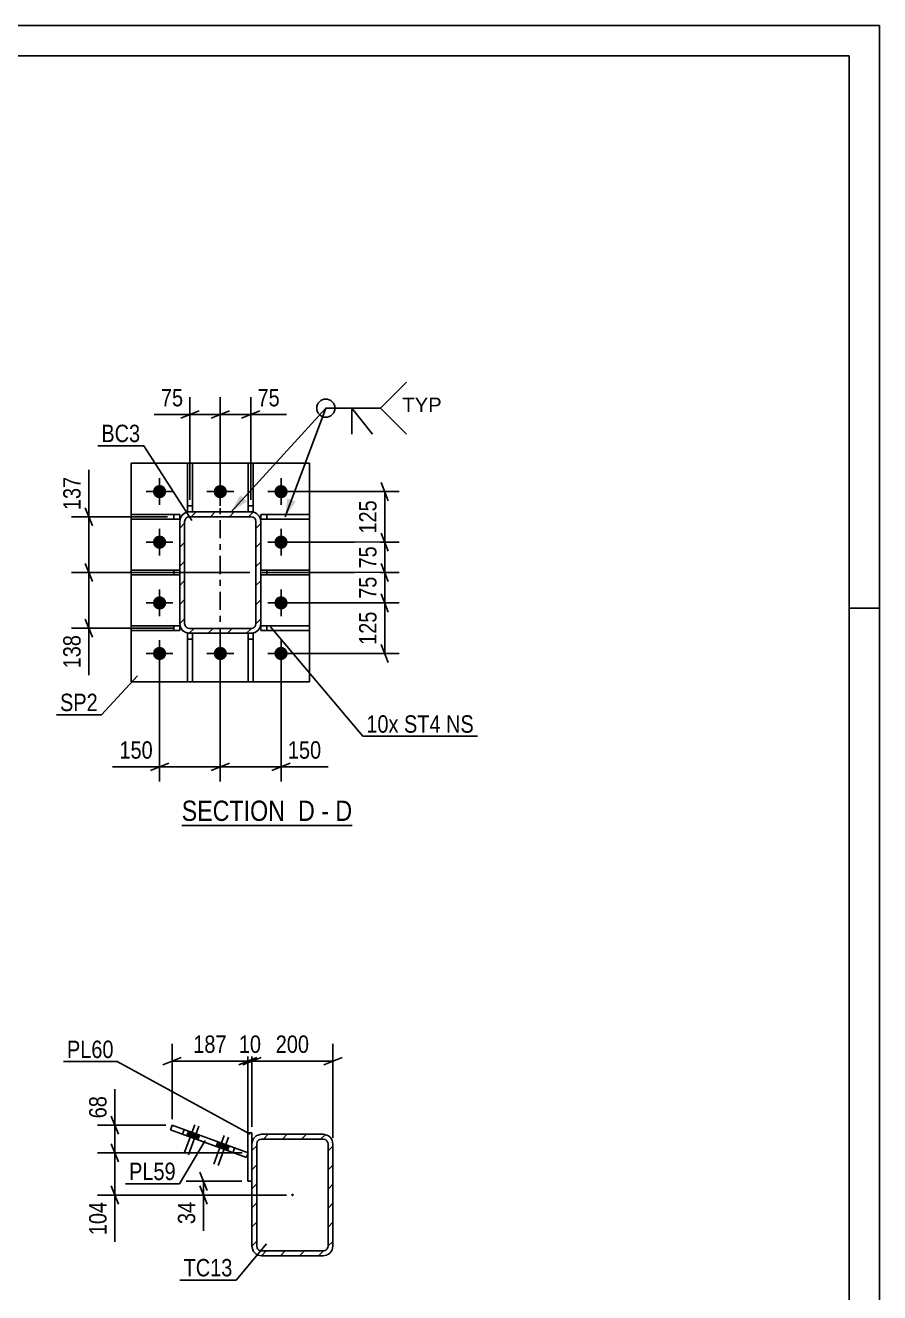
# Model space of a CAD drawing. Header units: millimetres. Extents: x 0 to 1189, y 0 to 841.
# Drawn here: x 1048.3 to 1189, y 632.2 to 841 of the extents above; entities that cross this region are included whole.
import ezdxf

# ---------------------------------------------------------------- set-up
doc = ezdxf.new("R2010")
doc.units = ezdxf.units.MM
doc.linetypes.add('DXK_LINE_DOT2', pattern=[3.9198, 1.9599, -1.9599])
doc.linetypes.add('DXK_LINE_DOT3', pattern=[5.9187, 2.979, -0.9799, 0.9799, -0.9799])
doc.styles.add('Arial', font='ARIAL.TTF', dxfattribs={"height": 0.2})
doc.styles.add('Arial Narrow', font='ARIALN.TTF', dxfattribs={"height": 0.2})

# ---------------------------------------------------------------- blocks, each defined once
blk = doc.blocks.new('Unknown-682122038-1161')
at = {"color": 5, "linetype": 'Continuous'}
for p, q in [((1189, 841), (0, 841)), ((1189, 0), (1189, 841)), ((1184, 836), (5, 836)), ((1184, 5), (1184, 836)), ((1189, 745), (1184, 745))]:
    blk.add_line(p, q, dxfattribs=at)
blk = doc.blocks.new('Unknown-682122038-15 - 23659')
at = {"color": 6, "linetype": 'Continuous'}
blk.add_line((1074.06, 709.2), (1102.13, 709.2), dxfattribs=at)
at = {"color": 0, "linetype": 'Continuous'}
for points in [[(1092.17, 709.95), (1092.17, 713.45), (1074.06, 713.45), (1074.06, 709.95)], [(1095.99, 709.95), (1095.99, 713.45), (1093.22, 713.45), (1093.22, 709.95)], [(1098.32, 709.95), (1098.32, 713.45), (1097.04, 713.45), (1097.04, 709.95)], [(1102.13, 709.95), (1102.13, 713.45), (1099.37, 713.45), (1099.37, 709.95)]]:
    blk.add_wipeout(points, dxfattribs=at)
at = {"color": 7, "linetype": 'Continuous', "style": 'Arial Narrow'}
for s, p in [('SECTION ', (1074.06, 709.95)), ('D', (1093.22, 709.95)), ('D', (1099.37, 709.95)), ('-', (1097.04, 709.95))]:
    blk.add_text(s, height=3.34, dxfattribs=at).set_placement(p)
blk = doc.blocks.new('Part-682122038-23699 - 23659')
at = {"color": 2, "linetype": 'Continuous'}
for p, q in [((1085.02, 760.86), (1085.02, 768.86)), ((1085.02, 768.86), (1085.82, 768.86)), ((1085.82, 768.86), (1085.82, 760.86)), ((1085.82, 760.86), (1085.49, 760.86))]:
    blk.add_line(p, q, dxfattribs=at)
at = {"color": 7, "linetype": 'DXK_LINE_DOT2'}
for p, q in [((1085.02, 761.86), (1085.82, 761.86)), ((1085.49, 760.86), (1085.02, 760.86))]:
    blk.add_line(p, q, dxfattribs=at)
blk = doc.blocks.new('Part-682122038-23696 - 23659')
at = {"color": 2, "linetype": 'Continuous'}
for p, q in [((1065.75, 732.86), (1065.75, 768.86)), ((1095.09, 768.86), (1065.75, 768.86)), ((1095.09, 732.86), (1095.09, 768.86)), ((1095.09, 732.86), (1065.75, 732.86))]:
    blk.add_line(p, q, dxfattribs=at)
at = {"color": 7, "linetype": 'DXK_LINE_DOT3'}
blk.add_line((1080.42, 732.86), (1080.42, 768.86), dxfattribs=at)
blk = doc.blocks.new('Part-682122038-23688 - 23659')
at = {"linetype": 'Continuous'}
h = blk.add_hatch(dxfattribs=at)
h.set_pattern_fill('', scale=0.7, style=0, pattern_type=0)
h.set_pattern_definition([(45, (1073.7546, 742.46), (-1.57154, 1.57154), [])])
h.paths.add_polyline_path([(1073.75, 759.26), (1073.75, 742.46), (1073.88, 741.85), (1074.22, 741.33), (1074.74, 740.98), (1075.35, 740.86), (1085.49, 740.86), (1086.1, 740.98), (1086.62, 741.33), (1086.97, 741.85), (1087.09, 742.46), (1087.09, 759.26), (1086.97, 759.87), (1086.62, 760.39), (1086.1, 760.74), (1085.49, 760.86), (1075.35, 760.86), (1074.74, 760.74), (1074.22, 760.39), (1073.88, 759.87)])
h.paths.add_polyline_path([(1074.79, 759.83), (1075.05, 760), (1075.35, 760.06), (1085.49, 760.06), (1085.79, 760), (1086.05, 759.83), (1086.23, 759.57), (1086.29, 759.26), (1086.29, 742.46), (1086.23, 742.15), (1086.05, 741.89), (1085.79, 741.72), (1085.49, 741.66), (1075.35, 741.66), (1075.05, 741.72), (1074.79, 741.89), (1074.62, 742.15), (1074.55, 742.46), (1074.55, 759.26), (1074.62, 759.57)])
blk.add_hatch(color=246, dxfattribs=at).paths.add_polyline_path([(1080.42, 750.76, -1), (1080.42, 750.96, -1)])
at = {"color": 7, "linetype": 'DXK_LINE_DOT2'}
for p, q in [((1074.74, 760.74), (1075.35, 760.86)), ((1075.35, 760.06), (1075.05, 760)), ((1075.35, 760.86), (1085.49, 760.86)), ((1075.35, 760.06), (1085.49, 760.06)), ((1085.49, 760.86), (1086.1, 760.74)), ((1085.79, 760), (1085.49, 760.06)), ((1073.75, 759.26), (1073.88, 759.87)), ((1073.75, 759.26), (1073.75, 742.46)), ((1074.62, 759.57), (1074.55, 759.26)), ((1074.55, 742.46), (1074.55, 759.26)), ((1086.29, 759.26), (1086.23, 759.57)), ((1086.29, 742.46), (1086.29, 759.26)), ((1086.97, 759.87), (1087.09, 759.26)), ((1087.09, 759.26), (1087.09, 742.46)), ((1073.88, 741.85), (1073.75, 742.46)), ((1074.55, 742.46), (1074.62, 742.15)), ((1075.05, 741.72), (1075.35, 741.66)), ((1075.35, 741.66), (1085.49, 741.66)), ((1085.49, 741.66), (1085.79, 741.72)), ((1086.23, 742.15), (1086.29, 742.46)), ((1087.09, 742.46), (1086.97, 741.85)), ((1075.35, 740.86), (1074.74, 740.98)), ((1075.35, 740.86), (1085.49, 740.86)), ((1086.1, 740.98), (1085.49, 740.86))]:
    blk.add_line(p, q, dxfattribs=at)
at = {"color": 2, "linetype": 'Continuous'}
for p, q in [((1075.35, 760.86), (1074.74, 760.74)), ((1075.05, 760), (1075.35, 760.06)), ((1075.35, 760.86), (1085.49, 760.86)), ((1075.35, 760.06), (1085.49, 760.06)), ((1086.1, 760.74), (1085.49, 760.86)), ((1085.49, 760.06), (1085.79, 760)), ((1073.88, 759.87), (1073.75, 759.26)), ((1073.75, 742.46), (1073.75, 759.26)), ((1074.55, 759.26), (1074.62, 759.57)), ((1074.55, 742.46), (1074.55, 759.26)), ((1086.23, 759.57), (1086.29, 759.26)), ((1086.29, 742.46), (1086.29, 759.26)), ((1087.09, 759.26), (1086.97, 759.87)), ((1087.09, 742.46), (1087.09, 759.26)), ((1073.75, 742.46), (1073.88, 741.85)), ((1074.62, 742.15), (1074.55, 742.46)), ((1075.35, 741.66), (1075.05, 741.72)), ((1075.35, 741.66), (1085.49, 741.66)), ((1085.79, 741.72), (1085.49, 741.66)), ((1086.29, 742.46), (1086.23, 742.15)), ((1086.97, 741.85), (1087.09, 742.46)), ((1074.74, 740.98), (1075.35, 740.86)), ((1075.35, 740.86), (1085.49, 740.86)), ((1085.49, 740.86), (1086.1, 740.98))]:
    blk.add_line(p, q, dxfattribs=at)
at = {"color": 246, "linetype": 'DXK_LINE_DOT2'}
blk.add_line((1080.42, 750.86), (1080.42, 750.86), dxfattribs=at)
at = {"color": 246, "linetype": 'Continuous'}
blk.add_circle((1080.42, 750.86), 0.1, dxfattribs=at)
at = {"color": 7, "linetype": 'DXK_LINE_DOT2'}
for centre, radius, start, end in [((1075.35, 759.26), 1.6, 112.5, 157.5), ((1075.35, 759.26), 0.8, 112.5, 157.5), ((1085.49, 759.26), 0.8, 22.5, 67.5), ((1085.49, 759.26), 1.6, 22.5, 67.5), ((1075.35, 742.46), 1.6, 202.5, 247.5), ((1075.35, 742.46), 0.8, 202.5, 247.5), ((1085.49, 742.46), 0.8, 292.5, 337.5), ((1085.49, 742.46), 1.6, 292.5, 337.5)]:
    blk.add_arc(centre, radius, start, end, dxfattribs=at)
at = {"color": 2, "linetype": 'Continuous'}
for centre, radius, start, end in [((1075.35, 759.26), 1.6, 112.5, 157.5), ((1075.35, 759.26), 0.8, 112.5, 157.5), ((1085.49, 759.26), 0.8, 22.5, 67.5), ((1085.49, 759.26), 1.6, 22.5, 67.5), ((1075.35, 742.46), 1.6, 202.5, 247.5), ((1075.35, 742.46), 0.8, 202.5, 247.5), ((1085.49, 742.46), 0.8, 292.5, 337.5), ((1085.49, 742.46), 1.6, 292.5, 337.5)]:
    blk.add_arc(centre, radius, start, end, dxfattribs=at)
blk = doc.blocks.new('Part-682122038-23697 - 23659')
at = {"color": 2, "linetype": 'Continuous'}
for p, q in [((1085.02, 740.86), (1085.02, 732.86)), ((1085.82, 740.86), (1085.49, 740.86)), ((1085.82, 740.86), (1085.82, 732.86)), ((1085.82, 732.86), (1085.02, 732.86))]:
    blk.add_line(p, q, dxfattribs=at)
at = {"color": 7, "linetype": 'DXK_LINE_DOT2'}
for p, q in [((1085.49, 740.86), (1085.02, 740.86)), ((1085.02, 739.86), (1085.82, 739.86))]:
    blk.add_line(p, q, dxfattribs=at)
blk = doc.blocks.new('Bolt-682122038-23762 - 23659')
at = {"linetype": 'Continuous'}
for points in [[(1069.32, 764.19, -1), (1071.52, 764.19, -1)], [(1079.32, 764.19, -1), (1081.52, 764.19, -1)], [(1089.32, 764.19, -1), (1091.52, 764.19, -1)], [(1069.32, 755.86, -1), (1071.52, 755.86, -1)], [(1089.32, 755.86, -1), (1091.52, 755.86, -1)], [(1069.32, 745.86, -1), (1071.52, 745.86, -1)], [(1089.32, 745.86, -1), (1091.52, 745.86, -1)], [(1069.32, 737.53, -1), (1071.52, 737.53, -1)], [(1079.32, 737.53, -1), (1081.52, 737.53, -1)], [(1089.32, 737.53, -1), (1091.52, 737.53, -1)]]:
    blk.add_hatch(color=1, dxfattribs=at).paths.add_polyline_path(points)
at = {"color": 1, "linetype": 'Continuous'}
for p, q in [((1070.42, 761.99), (1070.42, 766.39)), ((1080.42, 761.99), (1080.42, 766.39)), ((1090.42, 761.99), (1090.42, 766.39)), ((1072.62, 764.19), (1068.22, 764.19)), ((1082.62, 764.19), (1078.22, 764.19)), ((1092.62, 764.19), (1088.22, 764.19)), ((1070.42, 753.66), (1070.42, 758.06)), ((1090.42, 753.66), (1090.42, 758.06)), ((1072.62, 755.86), (1068.22, 755.86)), ((1092.62, 755.86), (1088.22, 755.86)), ((1070.42, 743.66), (1070.42, 748.06)), ((1090.42, 743.66), (1090.42, 748.06)), ((1072.62, 745.86), (1068.22, 745.86)), ((1092.62, 745.86), (1088.22, 745.86)), ((1070.42, 735.33), (1070.42, 739.73)), ((1080.42, 735.33), (1080.42, 739.73)), ((1090.42, 735.33), (1090.42, 739.73)), ((1072.62, 737.53), (1068.22, 737.53)), ((1082.62, 737.53), (1078.22, 737.53)), ((1092.62, 737.53), (1088.22, 737.53))]:
    blk.add_line(p, q, dxfattribs=at)
blk = doc.blocks.new('Part-682122038-23698 - 23659')
at = {"color": 2, "linetype": 'Continuous'}
for p, q in [((1075.02, 732.86), (1075.02, 740.86)), ((1075.02, 740.86), (1075.35, 740.86)), ((1075.82, 740.86), (1075.82, 732.86)), ((1075.82, 732.86), (1075.02, 732.86))]:
    blk.add_line(p, q, dxfattribs=at)
at = {"color": 7, "linetype": 'DXK_LINE_DOT2'}
for p, q in [((1075.02, 739.86), (1075.82, 739.86)), ((1075.35, 740.86), (1075.82, 740.86))]:
    blk.add_line(p, q, dxfattribs=at)
blk = doc.blocks.new('Part-682122038-23700 - 23659')
at = {"color": 2, "linetype": 'Continuous'}
for p, q in [((1075.02, 760.86), (1075.02, 768.86)), ((1075.02, 768.86), (1075.82, 768.86)), ((1075.82, 768.86), (1075.82, 760.86)), ((1075.02, 760.86), (1075.35, 760.86))]:
    blk.add_line(p, q, dxfattribs=at)
at = {"color": 7, "linetype": 'DXK_LINE_DOT2'}
for p, q in [((1075.02, 761.86), (1075.82, 761.86)), ((1075.35, 760.86), (1075.82, 760.86))]:
    blk.add_line(p, q, dxfattribs=at)
blk = doc.blocks.new('Part-682122038-23701 - 23659')
at = {"color": 2, "linetype": 'Continuous'}
for p, q in [((1065.75, 750.46), (1065.75, 751.26)), ((1065.75, 751.26), (1073.75, 751.26)), ((1065.75, 750.46), (1073.75, 750.46))]:
    blk.add_line(p, q, dxfattribs=at)
at = {"color": 7, "linetype": 'DXK_LINE_DOT2'}
for p, q in [((1072.75, 750.46), (1072.75, 751.26)), ((1073.75, 751.26), (1073.75, 750.46))]:
    blk.add_line(p, q, dxfattribs=at)
blk = doc.blocks.new('Part-682122038-23702 - 23659')
at = {"color": 2, "linetype": 'Continuous'}
for p, q in [((1065.75, 759.63), (1065.75, 760.43)), ((1065.75, 760.43), (1073.75, 760.43)), ((1073.75, 760.43), (1073.75, 759.63)), ((1065.75, 759.63), (1073.75, 759.63))]:
    blk.add_line(p, q, dxfattribs=at)
at = {"color": 7, "linetype": 'DXK_LINE_DOT2'}
blk.add_line((1072.75, 759.63), (1072.75, 760.43), dxfattribs=at)
blk = doc.blocks.new('Part-682122038-23703 - 23659')
at = {"color": 2, "linetype": 'Continuous'}
for p, q in [((1065.75, 741.29), (1065.75, 742.09)), ((1065.75, 742.09), (1073.75, 742.09)), ((1065.75, 741.29), (1073.75, 741.29)), ((1073.75, 742.09), (1073.75, 741.29))]:
    blk.add_line(p, q, dxfattribs=at)
at = {"color": 7, "linetype": 'DXK_LINE_DOT2'}
blk.add_line((1072.75, 741.29), (1072.75, 742.09), dxfattribs=at)
blk = doc.blocks.new('Part-682122038-23704 - 23659')
at = {"color": 2, "linetype": 'Continuous'}
for p, q in [((1095.09, 751.26), (1087.09, 751.26)), ((1095.09, 750.46), (1087.09, 750.46)), ((1095.09, 751.26), (1095.09, 750.46))]:
    blk.add_line(p, q, dxfattribs=at)
at = {"color": 7, "linetype": 'DXK_LINE_DOT2'}
for p, q in [((1087.09, 751.26), (1087.09, 750.46)), ((1088.09, 750.46), (1088.09, 751.26))]:
    blk.add_line(p, q, dxfattribs=at)
blk = doc.blocks.new('Part-682122038-23705 - 23659')
at = {"color": 2, "linetype": 'Continuous'}
for p, q in [((1095.09, 760.43), (1087.09, 760.43)), ((1087.09, 759.63), (1087.09, 760.43)), ((1095.09, 760.43), (1095.09, 759.63)), ((1095.09, 759.63), (1087.09, 759.63))]:
    blk.add_line(p, q, dxfattribs=at)
at = {"color": 7, "linetype": 'DXK_LINE_DOT2'}
blk.add_line((1088.09, 759.63), (1088.09, 760.43), dxfattribs=at)
blk = doc.blocks.new('Part-682122038-23706 - 23659')
at = {"color": 2, "linetype": 'Continuous'}
for p, q in [((1095.09, 742.09), (1087.09, 742.09)), ((1087.09, 741.29), (1087.09, 742.09)), ((1095.09, 741.29), (1087.09, 741.29)), ((1095.09, 742.09), (1095.09, 741.29))]:
    blk.add_line(p, q, dxfattribs=at)
at = {"color": 7, "linetype": 'DXK_LINE_DOT2'}
blk.add_line((1088.09, 741.29), (1088.09, 742.09), dxfattribs=at)
blk = doc.blocks.new('Part-682122038-24032 - 24004')
at = {"linetype": 'Continuous'}
h = blk.add_hatch(dxfattribs=at)
h.set_pattern_fill('', scale=0.7, style=0, pattern_type=0)
h.set_pattern_definition([(45, (1085.6303, 639.9223), (-1.57154, 1.57154), [])])
h.paths.add_polyline_path([(1085.63, 656.72), (1085.63, 639.92), (1085.75, 639.31), (1086.1, 638.79), (1086.62, 638.44), (1087.23, 638.32), (1097.36, 638.32), (1097.98, 638.44), (1098.49, 638.79), (1098.84, 639.31), (1098.96, 639.92), (1098.96, 656.72), (1098.84, 657.33), (1098.49, 657.85), (1097.98, 658.2), (1097.36, 658.32), (1087.23, 658.32), (1086.62, 658.2), (1086.1, 657.85), (1085.75, 657.33)])
h.paths.add_polyline_path([(1086.66, 657.29), (1086.92, 657.46), (1087.23, 657.52), (1097.36, 657.52), (1097.67, 657.46), (1097.93, 657.29), (1098.1, 657.03), (1098.16, 656.72), (1098.16, 639.92), (1098.1, 639.62), (1097.93, 639.36), (1097.67, 639.18), (1097.36, 639.12), (1087.23, 639.12), (1086.92, 639.18), (1086.66, 639.36), (1086.49, 639.62), (1086.43, 639.92), (1086.43, 656.72), (1086.49, 657.03)])
blk.add_hatch(color=246, dxfattribs=at).paths.add_polyline_path([(1092.3, 648.22, -1), (1092.3, 648.42, -1)])
at = {"color": 2, "linetype": 'Continuous'}
for p, q in [((1087.23, 658.32), (1086.62, 658.2)), ((1087.23, 658.32), (1097.36, 658.32)), ((1097.98, 658.2), (1097.36, 658.32)), ((1085.75, 657.33), (1085.63, 656.72)), ((1085.63, 639.92), (1085.63, 656.72)), ((1086.43, 656.72), (1086.49, 657.03)), ((1086.43, 639.92), (1086.43, 656.72)), ((1086.92, 657.46), (1087.23, 657.52)), ((1087.23, 657.52), (1097.36, 657.52)), ((1097.36, 657.52), (1097.67, 657.46)), ((1098.1, 657.03), (1098.16, 656.72)), ((1098.16, 639.92), (1098.16, 656.72)), ((1098.96, 656.72), (1098.84, 657.33)), ((1098.96, 639.92), (1098.96, 656.72)), ((1085.63, 639.92), (1085.75, 639.31)), ((1086.49, 639.62), (1086.43, 639.92)), ((1087.23, 639.12), (1086.92, 639.18)), ((1087.23, 639.12), (1097.36, 639.12)), ((1097.67, 639.18), (1097.36, 639.12)), ((1098.16, 639.92), (1098.1, 639.62)), ((1098.84, 639.31), (1098.96, 639.92)), ((1086.62, 638.44), (1087.23, 638.32)), ((1087.23, 638.32), (1097.36, 638.32)), ((1097.36, 638.32), (1097.98, 638.44))]:
    blk.add_line(p, q, dxfattribs=at)
at = {"color": 7, "linetype": 'DXK_LINE_DOT3'}
blk.add_line((1092.3, 648.32), (1092.3, 648.32), dxfattribs=at)
at = {"color": 246, "linetype": 'DXK_LINE_DOT2'}
blk.add_line((1092.3, 648.32), (1092.3, 648.32), dxfattribs=at)
at = {"color": 246, "linetype": 'Continuous'}
blk.add_circle((1092.3, 648.32), 0.1, dxfattribs=at)
at = {"color": 2, "linetype": 'Continuous'}
for centre, radius, start, end in [((1087.23, 656.72), 1.6, 112.5, 157.5), ((1097.36, 656.72), 1.6, 22.5, 67.5), ((1087.23, 656.72), 0.8, 112.5, 157.5), ((1097.36, 656.72), 0.8, 22.5, 67.5), ((1087.23, 639.92), 1.6, 202.5, 247.5), ((1087.23, 639.92), 0.8, 202.5, 247.5), ((1097.36, 639.92), 0.8, 292.5, 337.5), ((1097.36, 639.92), 1.6, 292.5, 337.5)]:
    blk.add_arc(centre, radius, start, end, dxfattribs=at)
blk = doc.blocks.new('Bolt-682122038-24113 - 24004')
at = {"linetype": 'Continuous'}
for points in [[(1074.9, 658.09), (1076.03, 657.68), (1076.31, 658.43), (1075.18, 658.84)], [(1075.6, 657.84), (1076.73, 657.43), (1077.01, 658.18), (1075.88, 658.59)], [(1079.76, 656.32), (1080.89, 655.91), (1081.16, 656.67), (1080.03, 657.08)], [(1080.46, 656.07), (1081.59, 655.66), (1081.86, 656.41), (1080.73, 656.82)]]:
    blk.add_hatch(color=1, dxfattribs=at).paths.add_polyline_path(points)
at = {"color": 1, "linetype": 'Continuous'}
for p, q in [((1076.2, 659.89), (1074.49, 655.19)), ((1075.18, 658.84), (1074.9, 658.09)), ((1076.9, 659.64), (1075.19, 654.94)), ((1075.88, 658.59), (1075.6, 657.84)), ((1076.31, 658.43), (1076.03, 657.68)), ((1077.01, 658.18), (1076.73, 657.43)), ((1081.05, 658.12), (1079.34, 653.43)), ((1081.75, 657.87), (1080.04, 653.17)), ((1080.03, 657.08), (1079.76, 656.32)), ((1080.73, 656.82), (1080.46, 656.07)), ((1081.16, 656.67), (1080.89, 655.91)), ((1081.86, 656.41), (1081.59, 655.66))]:
    blk.add_line(p, q, dxfattribs=at)
blk = doc.blocks.new('Part-682122038-24105 - 24004')
at = {"color": 2, "linetype": 'Continuous'}
for p, q in [((1072.47, 659.83), (1072.19, 659.08)), ((1072.47, 659.83), (1085, 655.27)), ((1072.19, 659.08), (1084.72, 654.52)), ((1074.49, 659.09), (1074.22, 658.34)), ((1085, 655.27), (1084.72, 654.52))]:
    blk.add_line(p, q, dxfattribs=at)
at = {"color": 7, "linetype": 'DXK_LINE_DOT2'}
blk.add_line((1082.51, 655.32), (1082.78, 656.08), dxfattribs=at)
blk = doc.blocks.new('Part-682122038-24060 - 24004')
at = {"color": 2, "linetype": 'Continuous'}
for p, q in [((1085.63, 658.58), (1084.96, 658.58)), ((1084.96, 658.58), (1084.96, 650.58)), ((1085.63, 658.58), (1085.63, 656.72)), ((1084.96, 650.58), (1085.63, 650.58))]:
    blk.add_line(p, q, dxfattribs=at)
at = {"color": 7, "linetype": 'DXK_LINE_DOT2'}
blk.add_line((1085.63, 656.72), (1085.63, 650.58), dxfattribs=at)
blk = doc.blocks.new('StraightDimension-682122038-81703 - 23659')
at = {"color": 7, "linetype": 'Continuous'}
for p, q in [((1091.42, 764.19), (1109.89, 764.19)), ((1106.89, 765.69), (1108.09, 762.69)), ((1107.49, 755.86), (1107.49, 764.19)), ((1091.42, 755.86), (1109.89, 755.86)), ((1108.09, 754.36), (1106.89, 757.36))]:
    blk.add_line(p, q, dxfattribs=at)
at = {"color": 0}
blk.add_wipeout([(1106.74, 763.37), (1102.54, 763.37), (1102.54, 756.68), (1106.74, 756.68)], dxfattribs=at)
at = {"color": 3, "style": 'Arial Narrow'}
blk.add_text('125', height=2.863, rotation=90.0002, dxfattribs=at).set_placement((1106.14, 757.28))
blk = doc.blocks.new('StraightDimension-682122038-24829 - 23659')
at = {"color": 7, "linetype": 'Continuous'}
for p, q in [((1080.42, 761.86), (1080.42, 779.74)), ((1085.42, 762.86), (1085.42, 779.74)), ((1078.92, 776.29), (1081.92, 777.49)), ((1080.42, 776.89), (1085.42, 776.89)), ((1086.92, 777.49), (1083.92, 776.29))]:
    blk.add_line(p, q, dxfattribs=at)
at = {"color": 0}
blk.add_wipeout([(1090.8, 777.64), (1090.8, 781.84), (1085.95, 781.84), (1085.95, 777.64)], dxfattribs=at)
at = {"color": 7, "linetype": 'Continuous'}
blk.add_line((1085.42, 776.89), (1091.33, 776.89), dxfattribs=at)
blk.add_line((1085.42, 776.89), (1091.33, 776.89), dxfattribs=at)
at = {"color": 3, "style": 'Arial Narrow'}
blk.add_text('75', height=2.863, dxfattribs=at).set_placement((1086.55, 778.24))
blk = doc.blocks.new('StraightDimension-682122038-24830 - 23659')
at = {"color": 7, "linetype": 'Continuous'}
for p, q in [((1075.42, 762.86), (1075.42, 779.74)), ((1080.42, 761.86), (1080.42, 779.74)), ((1073.92, 776.29), (1076.92, 777.49)), ((1075.42, 776.89), (1080.42, 776.89)), ((1081.92, 777.49), (1078.92, 776.29))]:
    blk.add_line(p, q, dxfattribs=at)
at = {"color": 0}
blk.add_wipeout([(1074.9, 777.64), (1074.9, 781.84), (1070.04, 781.84), (1070.04, 777.64)], dxfattribs=at)
at = {"color": 7, "linetype": 'Continuous'}
blk.add_line((1075.42, 776.89), (1069.52, 776.89), dxfattribs=at)
blk.add_line((1075.42, 776.89), (1069.52, 776.89), dxfattribs=at)
at = {"color": 3, "style": 'Arial Narrow'}
blk.add_text('75', height=2.863, dxfattribs=at).set_placement((1070.64, 778.24))
blk = doc.blocks.new('StraightDimension-682122038-24838 - 23659')
at = {"color": 7, "linetype": 'Continuous'}
for p, q in [((1071.75, 760.03), (1055.91, 760.03)), ((1058.16, 761.53), (1059.36, 758.53)), ((1058.76, 750.86), (1058.76, 760.03)), ((1059.36, 749.36), (1058.16, 752.36)), ((1085.29, 750.86), (1055.91, 750.86))]:
    blk.add_line(p, q, dxfattribs=at)
at = {"color": 0}
blk.add_wipeout([(1058.01, 767.24), (1053.81, 767.24), (1053.81, 760.55), (1058.01, 760.55)], dxfattribs=at)
at = {"color": 7, "linetype": 'Continuous'}
blk.add_line((1058.76, 760.03), (1058.76, 767.76), dxfattribs=at)
blk.add_line((1058.76, 760.03), (1058.76, 767.76), dxfattribs=at)
at = {"color": 3, "style": 'Arial Narrow'}
blk.add_text('137', height=2.863, rotation=90.0002, dxfattribs=at).set_placement((1057.41, 761.15))
blk = doc.blocks.new('StraightDimension-682122038-24839 - 23659')
at = {"color": 7, "linetype": 'Continuous'}
for p, q in [((1058.16, 752.36), (1059.36, 749.36)), ((1085.29, 750.86), (1055.91, 750.86)), ((1058.76, 741.69), (1058.76, 750.86)), ((1072.75, 741.69), (1055.91, 741.69)), ((1059.36, 740.19), (1058.16, 743.19))]:
    blk.add_line(p, q, dxfattribs=at)
at = {"color": 0}
blk.add_wipeout([(1058.01, 741.17), (1053.81, 741.17), (1053.81, 734.48), (1058.01, 734.48)], dxfattribs=at)
at = {"color": 7, "linetype": 'Continuous'}
blk.add_line((1058.76, 741.69), (1058.76, 733.96), dxfattribs=at)
blk.add_line((1058.76, 741.69), (1058.76, 733.96), dxfattribs=at)
at = {"color": 3, "style": 'Arial Narrow'}
blk.add_text('138', height=2.863, rotation=90.0002, dxfattribs=at).set_placement((1057.41, 735.08))
blk = doc.blocks.new('StraightDimension-682122038-24850 - 23659')
at = {"color": 7, "linetype": 'Continuous'}
for p, q in [((1080.42, 739.86), (1080.42, 716.45)), ((1090.42, 736.53), (1090.42, 716.45)), ((1078.92, 718.25), (1081.92, 719.45)), ((1080.42, 718.85), (1090.42, 718.85)), ((1091.92, 719.45), (1088.92, 718.25))]:
    blk.add_line(p, q, dxfattribs=at)
at = {"color": 0}
blk.add_wipeout([(1097.63, 719.6), (1097.63, 723.8), (1090.95, 723.8), (1090.95, 719.6)], dxfattribs=at)
at = {"color": 7, "linetype": 'Continuous'}
blk.add_line((1090.42, 718.85), (1098.16, 718.85), dxfattribs=at)
blk.add_line((1090.42, 718.85), (1098.16, 718.85), dxfattribs=at)
at = {"color": 3, "style": 'Arial Narrow'}
blk.add_text('150', height=2.863, dxfattribs=at).set_placement((1091.55, 720.2))
blk = doc.blocks.new('StraightDimension-682122038-81704 - 23659')
at = {"color": 7, "linetype": 'Continuous'}
for p, q in [((1091.42, 755.86), (1109.89, 755.86)), ((1106.89, 757.36), (1108.09, 754.36)), ((1107.49, 750.86), (1107.49, 755.86)), ((1108.09, 749.36), (1106.89, 752.36)), ((1087.29, 750.86), (1109.89, 750.86))]:
    blk.add_line(p, q, dxfattribs=at)
at = {"color": 0}
blk.add_wipeout([(1106.74, 755.79), (1102.54, 755.79), (1102.54, 750.93), (1106.74, 750.93)], dxfattribs=at)
at = {"color": 3, "style": 'Arial Narrow'}
blk.add_text('75', height=2.863, rotation=90.0002, dxfattribs=at).set_placement((1106.14, 751.53))
blk = doc.blocks.new('StraightDimension-682122038-24851 - 23659')
at = {"color": 7, "linetype": 'Continuous'}
for p, q in [((1080.42, 739.86), (1080.42, 716.45)), ((1070.42, 736.53), (1070.42, 716.45)), ((1068.92, 718.25), (1071.92, 719.45)), ((1070.42, 718.85), (1080.42, 718.85)), ((1081.92, 719.45), (1078.92, 718.25))]:
    blk.add_line(p, q, dxfattribs=at)
at = {"color": 0}
blk.add_wipeout([(1069.9, 719.6), (1069.9, 723.8), (1063.21, 723.8), (1063.21, 719.6)], dxfattribs=at)
at = {"color": 7, "linetype": 'Continuous'}
blk.add_line((1070.42, 718.85), (1062.69, 718.85), dxfattribs=at)
blk.add_line((1070.42, 718.85), (1062.69, 718.85), dxfattribs=at)
at = {"color": 3, "style": 'Arial Narrow'}
blk.add_text('150', height=2.863, dxfattribs=at).set_placement((1063.81, 720.2))
blk = doc.blocks.new('StraightDimension-682122038-81705 - 23659')
at = {"color": 7, "linetype": 'Continuous'}
for p, q in [((1106.89, 752.36), (1108.09, 749.36)), ((1087.29, 750.86), (1109.89, 750.86)), ((1107.49, 745.86), (1107.49, 750.86)), ((1091.42, 745.86), (1109.89, 745.86)), ((1108.09, 744.36), (1106.89, 747.36))]:
    blk.add_line(p, q, dxfattribs=at)
at = {"color": 0}
blk.add_wipeout([(1106.74, 750.79), (1102.54, 750.79), (1102.54, 745.93), (1106.74, 745.93)], dxfattribs=at)
at = {"color": 3, "style": 'Arial Narrow'}
blk.add_text('75', height=2.863, rotation=90.0002, dxfattribs=at).set_placement((1106.14, 746.53))
blk = doc.blocks.new('StraightDimension-682122038-81706 - 23659')
at = {"color": 7, "linetype": 'Continuous'}
for p, q in [((1091.42, 745.86), (1109.89, 745.86)), ((1106.89, 747.36), (1108.09, 744.36)), ((1107.49, 737.53), (1107.49, 745.86)), ((1108.09, 736.03), (1106.89, 739.03)), ((1091.42, 737.53), (1109.89, 737.53))]:
    blk.add_line(p, q, dxfattribs=at)
at = {"color": 0}
blk.add_wipeout([(1106.74, 745.04), (1102.54, 745.04), (1102.54, 738.35), (1106.74, 738.35)], dxfattribs=at)
at = {"color": 3, "style": 'Arial Narrow'}
blk.add_text('125', height=2.863, rotation=90.0002, dxfattribs=at).set_placement((1106.14, 738.95))
blk = doc.blocks.new('StraightDimension-682122038-85242 - 24004')
at = {"color": 7, "linetype": 'Continuous'}
for p, q in [((1072.47, 660.83), (1072.47, 673.24)), ((1084.96, 656.28), (1084.96, 673.24)), ((1070.97, 669.79), (1073.97, 670.99)), ((1072.47, 670.39), (1084.96, 670.39)), ((1086.46, 670.99), (1083.46, 669.79))]:
    blk.add_line(p, q, dxfattribs=at)
at = {"color": 0}
blk.add_wipeout([(1082.06, 671.14), (1082.06, 675.34), (1075.37, 675.34), (1075.37, 671.14)], dxfattribs=at)
at = {"color": 3, "style": 'Arial Narrow'}
blk.add_text('187', height=2.863, dxfattribs=at).set_placement((1075.97, 671.74))
blk = doc.blocks.new('StraightDimension-682122038-25110 - 24004')
at = {"color": 7, "linetype": 'Continuous'}
for p, q in [((1077.04, 652.08), (1078.24, 649.08)), ((1083.96, 650.58), (1074.79, 650.58)), ((1078.24, 646.82), (1077.04, 649.82)), ((1077.64, 648.32), (1077.64, 650.58)), ((1091.3, 648.32), (1074.79, 648.32))]:
    blk.add_line(p, q, dxfattribs=at)
at = {"color": 0}
blk.add_wipeout([(1076.89, 647.8), (1072.69, 647.8), (1072.69, 642.94), (1076.89, 642.94)], dxfattribs=at)
at = {"color": 7, "linetype": 'Continuous'}
blk.add_line((1077.64, 648.32), (1077.64, 642.42), dxfattribs=at)
blk.add_line((1077.64, 648.32), (1077.64, 642.42), dxfattribs=at)
at = {"color": 3, "style": 'Arial Narrow'}
blk.add_text('34', height=2.863, rotation=90.0002, dxfattribs=at).set_placement((1076.29, 643.54))
blk = doc.blocks.new('StraightDimension-682122038-25120 - 24004')
at = {"color": 7, "linetype": 'Continuous'}
for p, q in [((1071.47, 659.83), (1060.18, 659.83)), ((1062.43, 661.33), (1063.63, 658.33)), ((1063.03, 655.27), (1063.03, 659.83)), ((1063.63, 653.77), (1062.43, 656.77)), ((1084, 655.27), (1060.18, 655.27))]:
    blk.add_line(p, q, dxfattribs=at)
at = {"color": 0}
blk.add_wipeout([(1062.28, 665.21), (1058.08, 665.21), (1058.08, 660.36), (1062.28, 660.36)], dxfattribs=at)
at = {"color": 7, "linetype": 'Continuous'}
blk.add_line((1063.03, 659.83), (1063.03, 665.74), dxfattribs=at)
blk.add_line((1063.03, 659.83), (1063.03, 665.74), dxfattribs=at)
at = {"color": 3, "style": 'Arial Narrow'}
blk.add_text('68', height=2.863, rotation=90.0002, dxfattribs=at).set_placement((1061.68, 660.96))
blk = doc.blocks.new('StraightDimension-682122038-25121 - 24004')
at = {"color": 7, "linetype": 'Continuous'}
for p, q in [((1062.43, 656.77), (1063.63, 653.77)), ((1084, 655.27), (1060.18, 655.27)), ((1063.03, 648.32), (1063.03, 655.27)), ((1063.63, 646.82), (1062.43, 649.82)), ((1084.63, 648.32), (1060.18, 648.32))]:
    blk.add_line(p, q, dxfattribs=at)
at = {"color": 0}
blk.add_wipeout([(1062.28, 647.8), (1058.08, 647.8), (1058.08, 641.11), (1062.28, 641.11)], dxfattribs=at)
at = {"color": 7, "linetype": 'Continuous'}
blk.add_line((1063.03, 648.32), (1063.03, 640.59), dxfattribs=at)
blk.add_line((1063.03, 648.32), (1063.03, 640.59), dxfattribs=at)
at = {"color": 3, "style": 'Arial Narrow'}
blk.add_text('104', height=2.863, rotation=90.0002, dxfattribs=at).set_placement((1061.68, 641.71))
blk = doc.blocks.new('StraightDimension-682122038-85240 - 24004')
at = {"color": 7, "linetype": 'Continuous'}
for p, q in [((1085.63, 659.58), (1085.63, 673.24)), ((1098.96, 657.72), (1098.96, 673.24)), ((1087.13, 670.99), (1084.13, 669.79)), ((1085.63, 670.39), (1098.96, 670.39)), ((1097.46, 669.79), (1100.46, 670.99))]:
    blk.add_line(p, q, dxfattribs=at)
at = {"color": 0}
blk.add_wipeout([(1095.64, 671.14), (1095.64, 675.34), (1088.95, 675.34), (1088.95, 671.14)], dxfattribs=at)
at = {"color": 3, "style": 'Arial Narrow'}
blk.add_text('200', height=2.863, dxfattribs=at).set_placement((1089.55, 671.74))
blk = doc.blocks.new('StraightDimension-682122038-85241 - 24004')
at = {"color": 7, "linetype": 'Continuous'}
for p, q in [((1084.96, 656.28), (1084.96, 673.24)), ((1085.63, 659.58), (1085.63, 673.24)), ((1083.46, 669.79), (1086.46, 670.99)), ((1087.13, 670.99), (1084.13, 669.79)), ((1084.96, 670.39), (1085.63, 670.39))]:
    blk.add_line(p, q, dxfattribs=at)
at = {"color": 0}
blk.add_wipeout([(1087.73, 671.14), (1087.73, 675.34), (1082.87, 675.34), (1082.87, 671.14)], dxfattribs=at)
at = {"color": 3, "style": 'Arial Narrow'}
blk.add_text('10', height=2.863, dxfattribs=at).set_placement((1083.47, 671.74))
blk = doc.blocks.new('Mark-682122038-24958 - 23659')
at = {"color": 0}
blk.add_wipeout([(1060.24, 728.04), (1060.24, 731.04), (1054.03, 731.04), (1054.03, 728.04)], dxfattribs=at)
blk.add_wipeout([(1060.24, 728.04), (1060.24, 731.04), (1054.03, 731.04), (1054.03, 728.04)], dxfattribs=at)
at = {"color": 30, "linetype": 'Continuous'}
for p in [(1066.76, 733.86), (1053.43, 727.44)]:
    blk.add_line(p, (1060.84, 727.44), dxfattribs=at)
at = {"color": 3, "style": 'Arial Narrow'}
blk.add_text('SP2', height=2.863, dxfattribs=at).set_placement((1054.03, 728.04))
blk = doc.blocks.new('MarkSet-682122038-23826 - 23659')
at = {"color": 0}
blk.add_wipeout([(1109.77, 724.48), (1109.77, 727.48), (1104.47, 727.48), (1104.47, 724.48)], dxfattribs=at)
blk.add_wipeout([(1109.77, 724.48), (1109.77, 727.48), (1104.47, 727.48), (1104.47, 724.48)], dxfattribs=at)
at = {"color": 30, "linetype": 'Continuous'}
blk.add_line((1088.71, 741.91), (1103.87, 723.88), dxfattribs=at)
at = {"color": 0}
blk.add_wipeout([(1116.7, 724.48), (1116.7, 727.48), (1110.67, 727.48), (1110.67, 724.48)], dxfattribs=at)
blk.add_wipeout([(1116.7, 724.48), (1116.7, 727.48), (1110.67, 727.48), (1110.67, 724.48)], dxfattribs=at)
at = {"color": 3, "style": 'Arial Narrow'}
blk.add_text('10x', height=2.863, dxfattribs=at).set_placement((1104.47, 724.48))
at = {"color": 0}
blk.add_wipeout([(1122.17, 724.48), (1122.17, 727.48), (1117.6, 727.48), (1117.6, 724.48)], dxfattribs=at)
blk.add_wipeout([(1122.17, 724.48), (1122.17, 727.48), (1117.6, 727.48), (1117.6, 724.48)], dxfattribs=at)
at = {"color": 30, "linetype": 'Continuous'}
blk.add_line((1103.87, 723.88), (1122.77, 723.88), dxfattribs=at)
at = {"color": 3, "style": 'Arial Narrow'}
for s, p in [('ST4', (1110.67, 724.48)), ('NS', (1117.6, 724.48))]:
    blk.add_text(s, height=2.863, dxfattribs=at).set_placement(p)
blk = doc.blocks.new('WeldMark-682122038-24534 - 23659')
at = {"linetype": 'Continuous'}
for points in [[(1084.8, 762.57), (1082.23, 760.86), (1083.69, 763.58)], [(1092.84, 762.57), (1091.09, 760.03), (1091.44, 763.1)]]:
    blk.add_hatch(color=30, dxfattribs=at).paths.add_polyline_path(points)
at = {"color": 30, "linetype": 'Continuous'}
for p, q in [((1082.23, 760.86), (1097.79, 777.94)), ((1091.09, 760.03), (1097.79, 777.94)), ((1097.79, 777.94), (1106.79, 777.94))]:
    blk.add_line(p, q, dxfattribs=at)
at = {"color": 3, "linetype": 'Continuous'}
for q in [(1105.5, 773.65), (1102.07, 773.65)]:
    blk.add_line((1102.07, 777.94), q, dxfattribs=at)
for start, end in [(90, 270), (270, 90)]:
    blk.add_arc((1097.79, 777.94), 1.5, start, end, dxfattribs=at)
at = {"color": 0, "linetype": 'Continuous'}
blk.add_wipeout([(1116.87, 777.29), (1116.87, 779.79), (1110.39, 779.79), (1110.39, 777.29)], dxfattribs=at)
blk.add_wipeout([(1116.87, 777.29), (1116.87, 779.79), (1110.39, 779.79), (1110.39, 777.29)], dxfattribs=at)
at = {"color": 3, "linetype": 'Continuous'}
for q in [(1111.07, 782.22), (1111.07, 773.65)]:
    blk.add_line((1106.79, 777.94), q, dxfattribs=at)
at = {"color": 3, "linetype": 'Continuous', "style": 'Arial'}
blk.add_text('TYP', height=2.388, dxfattribs=at).set_placement((1110.39, 777.29))
blk = doc.blocks.new('Mark-682122038-24955 - 23659')
at = {"color": 0}
blk.add_wipeout([(1067.23, 772.35), (1067.23, 775.35), (1060.83, 775.35), (1060.83, 772.35)], dxfattribs=at)
blk.add_wipeout([(1067.23, 772.35), (1067.23, 775.35), (1060.83, 775.35), (1060.83, 772.35)], dxfattribs=at)
at = {"color": 30, "linetype": 'Continuous'}
for p in [(1060.23, 771.75), (1075.73, 759.43)]:
    blk.add_line(p, (1067.83, 771.75), dxfattribs=at)
at = {"color": 3, "style": 'Arial Narrow'}
blk.add_text('BC3', height=2.863, dxfattribs=at).set_placement((1060.83, 772.35))
blk = doc.blocks.new('Mark-682122038-25103 - 24004')
at = {"color": 0}
blk.add_wipeout([(1073.08, 650.79), (1073.08, 653.79), (1065.4, 653.79), (1065.4, 650.79)], dxfattribs=at)
blk.add_wipeout([(1073.08, 650.79), (1073.08, 653.79), (1065.4, 653.79), (1065.4, 650.79)], dxfattribs=at)
at = {"color": 30, "linetype": 'Continuous'}
for p in [(1077.94, 657.3), (1064.8, 650.19)]:
    blk.add_line(p, (1073.68, 650.19), dxfattribs=at)
at = {"color": 3, "style": 'Arial Narrow'}
blk.add_text('PL59', height=2.863, dxfattribs=at).set_placement((1065.4, 650.79))
blk = doc.blocks.new('Mark-682122038-25097 - 24004')
at = {"color": 0}
blk.add_wipeout([(1082.41, 634.92), (1082.41, 637.92), (1074.38, 637.92), (1074.38, 634.92)], dxfattribs=at)
blk.add_wipeout([(1082.41, 634.92), (1082.41, 637.92), (1074.38, 637.92), (1074.38, 634.92)], dxfattribs=at)
at = {"color": 30, "linetype": 'Continuous'}
for p in [(1088.01, 640.3), (1073.78, 634.32)]:
    blk.add_line(p, (1083.01, 634.32), dxfattribs=at)
at = {"color": 3, "style": 'Arial Narrow'}
blk.add_text('TC13', height=2.863, dxfattribs=at).set_placement((1074.38, 634.92))
blk = doc.blocks.new('Mark-682122038-25100 - 24004')
at = {"color": 0}
blk.add_wipeout([(1062.85, 670.89), (1062.85, 673.89), (1055.17, 673.89), (1055.17, 670.89)], dxfattribs=at)
blk.add_wipeout([(1062.85, 670.89), (1062.85, 673.89), (1055.17, 673.89), (1055.17, 670.89)], dxfattribs=at)
at = {"color": 30, "linetype": 'Continuous'}
for p in [(1054.57, 670.29), (1085.33, 658.35)]:
    blk.add_line(p, (1063.45, 670.29), dxfattribs=at)
at = {"color": 3, "style": 'Arial Narrow'}
blk.add_text('PL60', height=2.863, dxfattribs=at).set_placement((1055.17, 670.89))

msp = doc.modelspace()

# ---------------------------------------------------------------- block references
for name in ['Unknown-682122038-1161', 'Part-682122038-23696 - 23659', 'Part-682122038-23700 - 23659', 'Part-682122038-23699 - 23659', 'Bolt-682122038-23762 - 23659', 'Part-682122038-23702 - 23659', 'Part-682122038-23688 - 23659', 'Part-682122038-23705 - 23659', 'Part-682122038-23701 - 23659', 'Part-682122038-23704 - 23659', 'Part-682122038-23703 - 23659', 'Part-682122038-23706 - 23659', 'Part-682122038-23698 - 23659', 'Part-682122038-23697 - 23659', 'Part-682122038-24105 - 24004', 'Bolt-682122038-24113 - 24004', 'Part-682122038-24060 - 24004', 'Part-682122038-24032 - 24004']:
    msp.add_blockref(name, (0, 0))

# ---------------------------------------------------------------- next in the draw order: block references
for name in ['StraightDimension-682122038-81703 - 23659', 'Unknown-682122038-15 - 23659', 'StraightDimension-682122038-85242 - 24004', 'StraightDimension-682122038-25110 - 24004']:
    msp.add_blockref(name, (0, 0))

# ---------------------------------------------------------------- next in the draw order: block references
for name in ['StraightDimension-682122038-24829 - 23659', 'StraightDimension-682122038-81704 - 23659', 'StraightDimension-682122038-25120 - 24004']:
    msp.add_blockref(name, (0, 0))

# ---------------------------------------------------------------- next in the draw order: block references
for name in ['StraightDimension-682122038-24830 - 23659', 'StraightDimension-682122038-81705 - 23659', 'StraightDimension-682122038-25121 - 24004']:
    msp.add_blockref(name, (0, 0))

# ---------------------------------------------------------------- next in the draw order: block references
for name in ['StraightDimension-682122038-24838 - 23659', 'StraightDimension-682122038-85240 - 24004', 'Mark-682122038-25103 - 24004', 'Mark-682122038-25097 - 24004']:
    msp.add_blockref(name, (0, 0))

# ---------------------------------------------------------------- next in the draw order: block references
for name in ['WeldMark-682122038-24534 - 23659', 'Mark-682122038-24955 - 23659', 'StraightDimension-682122038-24839 - 23659', 'StraightDimension-682122038-85241 - 24004']:
    msp.add_blockref(name, (0, 0))

# ---------------------------------------------------------------- next in the draw order: block references
for name in ['StraightDimension-682122038-24850 - 23659', 'Mark-682122038-25100 - 24004']:
    msp.add_blockref(name, (0, 0))

# ---------------------------------------------------------------- next in the draw order: block references
for name in ['StraightDimension-682122038-81706 - 23659', 'StraightDimension-682122038-24851 - 23659']:
    msp.add_blockref(name, (0, 0))

# ---------------------------------------------------------------- next in the draw order: block references
for name in ['MarkSet-682122038-23826 - 23659', 'Mark-682122038-24958 - 23659']:
    msp.add_blockref(name, (0, 0))

doc.saveas('drawing.dxf')
